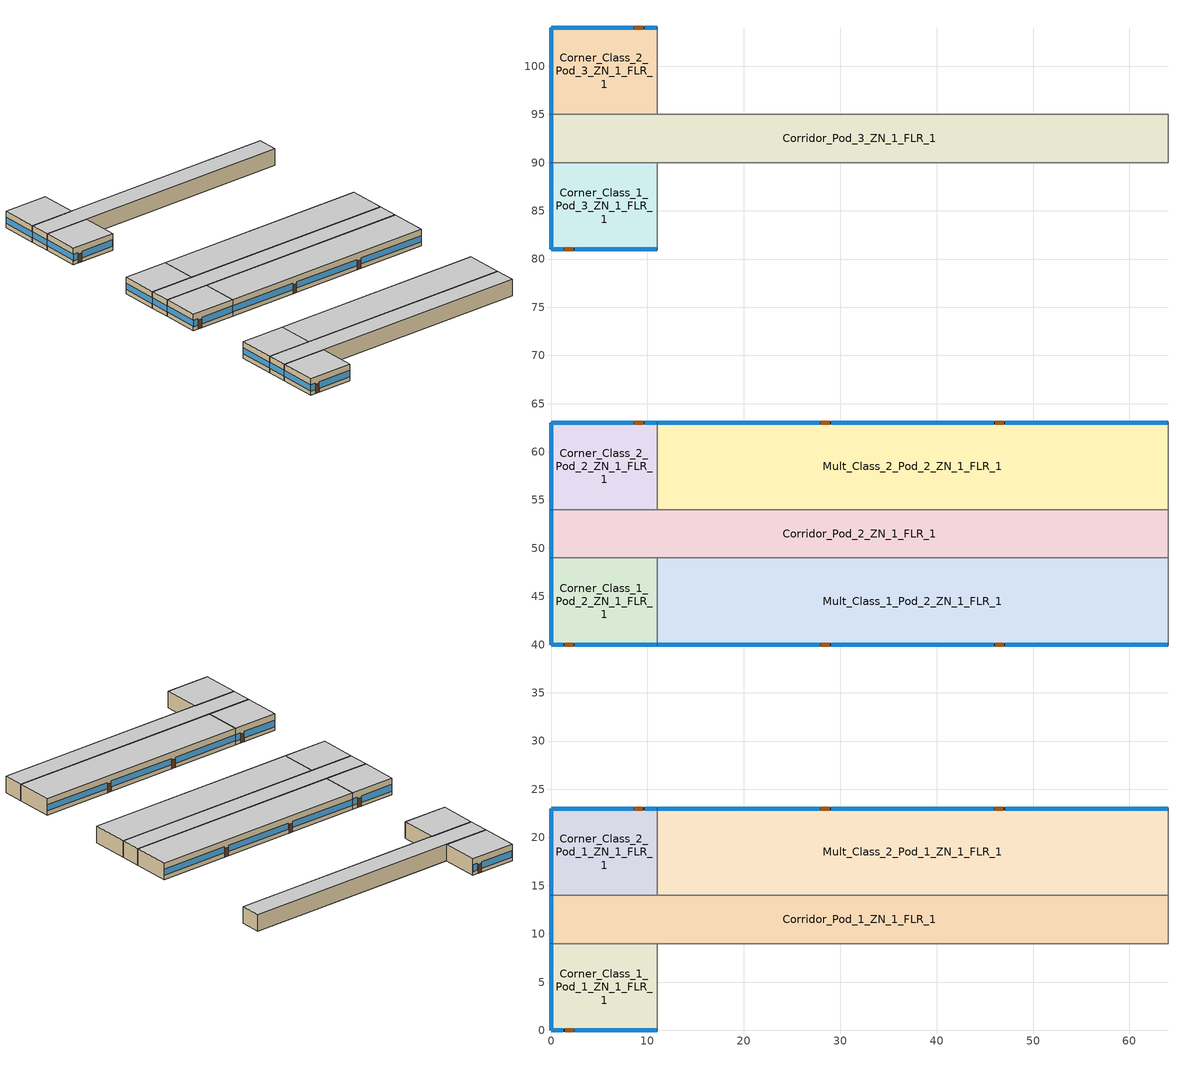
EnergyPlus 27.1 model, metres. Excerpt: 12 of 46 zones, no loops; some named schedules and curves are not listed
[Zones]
Corner_Class_1_Pod_1_ZN_1_FLR_1
 floor ground (ext_slab_6in_with_carpet): 0,9 11,9 11,0 0,0 z0
 wall outside (nonres_ext_wall): 0,9 0,0 11,0 z0:4
 wall to Mult_Class_1_Pod_1_ZN_1_FLR_1 (int_wall): 11,0 11,9 z0:4
 wall to Corridor_Pod_1_ZN_1_FLR_1 (int_wall): 11,9 0,9 z0:4
 window (Window_U_0.40_SHGC_0.38): 0.05,0 1.27,0 / 2.49,0 10.95,0 z0.92:2.51; 0,8.95 0,0.05 z1.1:2.52
 door (Swinging Door_con): 1.46,0 2.37,0 z0:2.13
 ceiling to Corner_Class_1_Pod_1_ZN_1_FLR_2 (int_slab_ceiling): 0,0 11,0 11,9 0,9 z4
Corridor_Pod_1_ZN_1_FLR_1
 floor ground (ext_slab_6in_with_carpet): 0,14 64,14 64,9 0,9 z0
 wall outside (nonres_ext_wall): 0,14 0,9 z0:4
 wall to Mult_Class_1_Pod_1_ZN_1_FLR_1 (int_wall): 11,9 64,9 z0:4
 wall to Lobby_ZN_1_FLR_1 (int_wall): 64,9 64,14 z0:4
 wall to Mult_Class_2_Pod_1_ZN_1_FLR_1 (int_wall): 64,14 11,14 z0:4
 wall to Corner_Class_2_Pod_1_ZN_1_FLR_1 (int_wall): 11,14 0,14 z0:4
 window (Window_U_0.40_SHGC_0.38): 0,13.95 0,9.05 z1.1:2.53
 ceiling to Corridor_Pod_1_ZN_1_FLR_2 (int_slab_ceiling): 0,9 64,9 64,14 0,14 z4
Corner_Class_2_Pod_1_ZN_1_FLR_1
 floor ground (ext_slab_6in_with_carpet): 0,23 11,23 11,14 0,14 z0
 wall outside (nonres_ext_wall): 11,23 0,23 0,14 z0:4
 wall to Mult_Class_2_Pod_1_ZN_1_FLR_1 (int_wall): 11,14 11,23 z0:4
 window (Window_U_0.40_SHGC_0.38): 0,22.95 0,14.05 z1.1:2.52; 10.95,23 9.73,23 / 8.51,23 0.05,23 z0.92:2.51
 door (Swinging Door_con): 9.53,23 8.62,23 z0:2.13
 ceiling to Corner_Class_2_Pod_1_ZN_1_FLR_2 (int_slab_ceiling): 0,14 11,14 11,23 0,23 z4
Mult_Class_2_Pod_1_ZN_1_FLR_1
 floor ground (ext_slab_6in_with_carpet): 11,23 64,23 64,14 11,14 z0
 wall outside (nonres_ext_wall): 64,23 11,23 z0:4
 wall to Main_Corridor_ZN_1_FLR_1 (int_wall): 64,14 64,23 z0:4
 window (Window_U_0.40_SHGC_0.38): 63.95,23 47.13,23 / 45.91,23 29.09,23 / 27.87,23 11.05,23 z1.03:2.5
 door (Swinging Door_con): 46.93,23 46.01,23 / 28.91,23 28,23 z0:2.13
 ceiling to Mult_Class_2_Pod_1_ZN_1_FLR_2 (int_slab_ceiling): 11,14 64,14 64,23 11,23 z4
Corner_Class_1_Pod_2_ZN_1_FLR_1
 floor ground (ext_slab_6in_with_carpet): 0,49 11,49 11,40 0,40 z0
 wall outside (nonres_ext_wall): 0,49 0,40 11,40 z0:4
 wall to Mult_Class_1_Pod_2_ZN_1_FLR_1 (int_wall): 11,40 11,49 z0:4
 wall to Corridor_Pod_2_ZN_1_FLR_1 (int_wall): 11,49 0,49 z0:4
 window (Window_U_0.40_SHGC_0.38): 0,48.95 0,40.05 z1.1:2.52; 0.05,40 1.27,40 / 2.49,40 10.95,40 z0.92:2.51
 door (Swinging Door_con): 1.41,40 2.32,40 z0:2.13
 ceiling to Corner_Class_1_Pod_2_ZN_1_FLR_2 (int_slab_ceiling): 0,40 11,40 11,49 0,49 z4
Mult_Class_1_Pod_2_ZN_1_FLR_1
 floor ground (ext_slab_6in_with_carpet): 11,49 64,49 64,40 11,40 z0
 wall outside (nonres_ext_wall): 11,40 64,40 z0:4
 wall to Main_Corridor_ZN_1_FLR_1 (int_wall): 64,40 64,49 z0:4
 wall to Corridor_Pod_2_ZN_1_FLR_1 (int_wall): 64,49 11,49 z0:4
 window (Window_U_0.40_SHGC_0.38): 11.05,40 27.87,40 / 29.09,40 45.91,40 / 47.13,40 63.95,40 z1.03:2.5
 door (Swinging Door_con): 28,40 28.92,40 / 46.06,40 46.97,40 z0:2.13
 ceiling to Mult_Class_1_Pod_2_ZN_1_FLR_2 (int_slab_ceiling): 11,40 64,40 64,49 11,49 z4
Corridor_Pod_2_ZN_1_FLR_1
 floor ground (ext_slab_6in_with_carpet): 0,54 64,54 64,49 0,49 z0
 wall outside (nonres_ext_wall): 0,54 0,49 z0:4
 wall to Main_Corridor_ZN_1_FLR_1 (int_wall): 64,49 64,54 z0:4
 wall to Mult_Class_2_Pod_2_ZN_1_FLR_1 (int_wall): 64,54 11,54 z0:4
 wall to Corner_Class_2_Pod_2_ZN_1_FLR_1 (int_wall): 11,54 0,54 z0:4
 window (Window_U_0.40_SHGC_0.38): 0,53.95 0,49.05 z1.1:2.53
 ceiling to Corridor_Pod_2_ZN_1_FLR_2 (int_slab_ceiling): 0,49 64,49 64,54 0,54 z4
Corner_Class_2_Pod_2_ZN_1_FLR_1
 floor ground (ext_slab_6in_with_carpet): 0,63 11,63 11,54 0,54 z0
 wall outside (nonres_ext_wall): 11,63 0,63 0,54 z0:4
 wall to Mult_Class_2_Pod_2_ZN_1_FLR_1 (int_wall): 11,54 11,63 z0:4
 window (Window_U_0.40_SHGC_0.38): 0,62.95 0,54.05 z1.1:2.52; 10.95,63 9.73,63 / 8.51,63 0.05,63 z0.92:2.51
 door (Swinging Door_con): 9.57,63 8.65,63 z0:2.13
 ceiling to Corner_Class_2_Pod_2_ZN_1_FLR_2 (int_slab_ceiling): 0,54 11,54 11,63 0,63 z4
Mult_Class_2_Pod_2_ZN_1_FLR_1
 floor ground (ext_slab_6in_with_carpet): 11,63 64,63 64,54 11,54 z0
 wall outside (nonres_ext_wall): 64,63 11,63 z0:4
 wall to Main_Corridor_ZN_1_FLR_1 (int_wall): 64,54 64,63 z0:4
 window (Window_U_0.40_SHGC_0.38): 63.95,63 47.13,63 / 27.87,63 11.05,63 / 45.91,63 29.09,63 z1.03:2.5
 door (Swinging Door_con): 46.97,63 46.06,63 / 28.89,63 27.98,63 z0:2.13
 ceiling to Mult_Class_2_Pod_2_ZN_1_FLR_2 (int_slab_ceiling): 11,54 64,54 64,63 11,63 z4
Corner_Class_1_Pod_3_ZN_1_FLR_1
 floor ground (ext_slab_6in_with_carpet): 0,90 11,90 11,81 0,81 z0
 wall outside (nonres_ext_wall): 0,90 0,81 11,81 z0:4
 wall to Mult_Class_1_Pod_3_ZN_1_FLR_1 (int_wall): 11,81 11,90 z0:4
 wall to Corridor_Pod_3_ZN_1_FLR_1 (int_wall): 11,90 0,90 z0:4
 window (Window_U_0.40_SHGC_0.38): 0,89.95 0,81.05 z1.1:2.52; 0.05,81 1.27,81 / 2.49,81 10.95,81 z0.92:2.51
 door (Swinging Door_con): 1.4,81 2.31,81 z0:2.13
 ceiling to Corner_Class_1_Pod_3_ZN_1_FLR_2 (int_slab_ceiling): 0,81 11,81 11,90 0,90 z4
Corridor_Pod_3_ZN_1_FLR_1
 floor ground (ext_slab_6in_with_carpet): 0,95 64,95 64,90 0,90 z0
 wall outside (nonres_ext_wall): 0,95 0,90 z0:4
 wall to Mult_Class_1_Pod_3_ZN_1_FLR_1 (int_wall): 11,90 64,90 z0:4
 wall to Bathrooms_ZN_1_FLR_1 (int_wall): 64,90 64,95 z0:4
 wall to Mult_Class_2_Pod_3_ZN_1_FLR_1 (int_wall): 64,95 11,95 z0:4
 wall to Corner_Class_2_Pod_3_ZN_1_FLR_1 (int_wall): 11,95 0,95 z0:4
 window (Window_U_0.40_SHGC_0.38): 0,94.95 0,90.05 z1.1:2.53
 ceiling to Corridor_Pod_3_ZN_1_FLR_2 (int_slab_ceiling): 0,90 64,90 64,95 0,95 z4
Corner_Class_2_Pod_3_ZN_1_FLR_1
 floor ground (ext_slab_6in_with_carpet): 0,104 11,104 11,95 0,95 z0
 wall outside (nonres_ext_wall): 11,104 0,104 0,95 z0:4
 wall to Mult_Class_2_Pod_3_ZN_1_FLR_1 (int_wall): 11,95 11,104 z0:4
 window (Window_U_0.40_SHGC_0.38): 0,103.95 0,95.05 z1.1:2.52; 10.95,104 9.73,104 / 8.51,104 0.05,104 z0.92:2.51
 door (Swinging Door_con): 9.55,104 8.64,104 z0:2.13
 ceiling to Corner_Class_2_Pod_3_ZN_1_FLR_2 (int_slab_ceiling): 0,95 11,95 11,104 0,104 z4
[Building]
Secondary School: North Axis {deg}=0; Terrain=City; Loads Convergence Tolerance Value {W}=0.04; Temperature Convergence Tolerance Value {deltaC}=0.2; Solar Distribution=FullInteriorAndExterior; Maximum Number of Warmup Days=25; Minimum Number of Warmup Days=6
[Site:Location]
Denver-Aurora-Buckley.AFB_CO_USA WMO=724695: Latitude {deg}=39.72; Longitude {deg}=-104.75; Time Zone {hr}=-7; Elevation {m}=1726
[SizingPeriod:DesignDay] Day of Month=21; Dry-Bulb Temperature Range Modifier Type=DefaultMultipliers; Humidity Condition Type=WetBulb; Barometric Pressure {Pa}=82237; Rain Indicator=No; Snow Indicator=No; Daylight Saving Time Indicator=No
Name | Month | Day Type | Maximum Dry-Bulb Temperature {C} | Daily Dry-Bulb Temperature Range {deltaC} | Wetbulb or DewPoint at Maximum Dry-Bulb {C} | Wind Speed {m/s} | Wind Direction {deg} | Solar Model Indicator | Sky Clearness | ASHRAE Clear Sky Optical Depth for Beam Irradiance (taub) | ASHRAE Clear Sky Optical Depth for Diffuse Irradiance (taud)
Denver-Aurora-Buckley.AFB_CO_USA Ann Htg 99.6% Condns DB | 12 | WinterDesignDay | -17.9 | 0 | -17.9 | 2.5 | 180 | ASHRAEClearSky | 0
Denver-Aurora-Buckley.AFB_CO_USA Ann Clg .4% Condns DB=>MWB | 7 | SummerDesignDay | 33.9 | 14.8 | 15 | 3.6 | 30 | ASHRAETau |  | 0.423 | 2.02
[Site:GroundTemperature:BuildingSurface]
20.76, 20.73, 20.73, 20.73, 20.77, 23.02, 23.36, 23.44, 23.48, 21.21, 20.91, 20.82
[Site:WaterMainsTemperature]
Calculation Method=Correlation; Annual Average Outdoor Air Temperature {C}=9.95; Maximum Difference In Monthly Average Outdoor Air Temperatures {deltaC}=23.7
[Material:NoMass] Thermal Absorptance=0.9; Solar Absorptance=0.7
Name | Roughness | Thermal Resistance {m2-K/W} | Visible Absorptance
Opaque Door panel_con | MediumRough | 0.475964 | 0.7
CP02 CARPET PAD | VeryRough | 0.21648 | 0.8
Nonres_Exterior_Wall_Insulation | MediumSmooth | 2.81828 | 0.7
[Construction]
Swinging Door_con: Opaque Door panel_con
InteriorFurnishings: Std Wood 6inch
int_wall: G01 13mm gypsum board, G01 13mm gypsum board
ext_slab_6in_with_carpet: 150mm Normalweight concrete floor, CP02 CARPET PAD
int_slab_ceiling: CP02 CARPET PAD, 100mm Normalweight concrete floor
nonres_ext_wall: F07 25mm stucco, G01 16mm gypsum board, Nonres_Exterior_Wall_Insulation, G01 16mm gypsum board
Window_U_0.40_SHGC_0.38: Glass_8652_LayerAvg, Gap_1_W_0_0127, Glass_102_LayerAvg
[Material]
Name | Roughness | Thickness {m} | Conductivity {W/m-K} | Density {kg/m3} | Specific Heat {J/kg-K} | Thermal Absorptance | Solar Absorptance | Visible Absorptance
Std Wood 6inch | MediumSmooth | 0.15 | 0.12 | 540 | 1210 | 0.9 | 0.7 | 0.7
F07 25mm stucco | Smooth | 0.0254 | 0.72 | 1856 | 840 | 0.9 | 0.7 | 0.7
G01 13mm gypsum board | Smooth | 0.0127 | 0.16 | 800 | 1090 | 0.9 | 0.7 | 0.5
G01 16mm gypsum board | MediumSmooth | 0.0159 | 0.16 | 800 | 1090
100mm Normalweight concrete floor | MediumRough | 0.1016 | 2.31 | 2322 | 832
150mm Normalweight concrete floor | MediumRough | 0.1524 | 2.31 | 2322 | 832
[WindowMaterial:Glazing] Optical Data Type=SpectralAverage; Infrared Transmittance at Normal Incidence=0; Front Side Infrared Hemispherical Emissivity=0.84
Name | Thickness {m} | Solar Transmittance at Normal Incidence | Front Side Solar Reflectance at Normal Incidence | Back Side Solar Reflectance at Normal Incidence | Visible Transmittance at Normal Incidence | Front Side Visible Reflectance at Normal Incidence | Back Side Visible Reflectance at Normal Incidence | Back Side Infrared Hemispherical Emissivity | Conductivity {W/m-K}
Glass_102_LayerAvg | 0.003048 | 0.833848 | 0.0747638 | 0.0748545 | 0.89926 | 0.082563 | 0.082564 | 0.84 | 1
Glass_8652_LayerAvg | 0.003059 | 0.343691 | 0.298987 | 0.462105 | 0.487937 | 0.209449 | 0.306829 | 0.39 | 0.962
[WindowMaterial:Gas]
Gap_1_W_0_0127: Gas Type=Air; Thickness {m}=0.0127
[Zone] Type=1; Multiplier=1; Ceiling Height {m}=4; Floor Area {m2}=Autocalculate; Part of Total Floor Area=Yes
Name | Volume {m3}
Corner_Class_1_Pod_1_ZN_1_FLR_1; Corner_Class_2_Pod_1_ZN_1_FLR_1; Corner_Class_1_Pod_2_ZN_1_FLR_1; Corner_Class_2_Pod_2_ZN_1_FLR_1; Corner_Class_1_Pod_3_ZN_1_FLR_1; Corner_Class_2_Pod_3_ZN_1_FLR_1 | 396
Corridor_Pod_1_ZN_1_FLR_1; Corridor_Pod_2_ZN_1_FLR_1; Corridor_Pod_3_ZN_1_FLR_1 | 1280
Mult_Class_2_Pod_1_ZN_1_FLR_1; Mult_Class_1_Pod_2_ZN_1_FLR_1; Mult_Class_2_Pod_2_ZN_1_FLR_1 | 1908
[InternalMass] Construction=InteriorFurnishings
Name | Zone or ZoneList | Surface Area {m2}
Corner_Class_1_Pod_1_ZN_1_FLR_1_InternalMass_1 | Corner_Class_1_Pod_1_ZN_1_FLR_1 | 198
Corridor_Pod_1_ZN_1_FLR_1_InternalMass_1 | Corridor_Pod_1_ZN_1_FLR_1 | 640
Corner_Class_2_Pod_1_ZN_1_FLR_1_InternalMass_1 | Corner_Class_2_Pod_1_ZN_1_FLR_1 | 198
Mult_Class_2_Pod_1_ZN_1_FLR_1_InternalMass_1 | Mult_Class_2_Pod_1_ZN_1_FLR_1 | 954
Corner_Class_1_Pod_2_ZN_1_FLR_1_InternalMass_1 | Corner_Class_1_Pod_2_ZN_1_FLR_1 | 198
Mult_Class_1_Pod_2_ZN_1_FLR_1_InternalMass_1 | Mult_Class_1_Pod_2_ZN_1_FLR_1 | 954
Corridor_Pod_2_ZN_1_FLR_1_InternalMass_1 | Corridor_Pod_2_ZN_1_FLR_1 | 640
Corner_Class_2_Pod_2_ZN_1_FLR_1_InternalMass_1 | Corner_Class_2_Pod_2_ZN_1_FLR_1 | 198
Mult_Class_2_Pod_2_ZN_1_FLR_1_InternalMass_1 | Mult_Class_2_Pod_2_ZN_1_FLR_1 | 954
Corner_Class_1_Pod_3_ZN_1_FLR_1_InternalMass_1 | Corner_Class_1_Pod_3_ZN_1_FLR_1 | 198
Corridor_Pod_3_ZN_1_FLR_1_InternalMass_1 | Corridor_Pod_3_ZN_1_FLR_1 | 640
Corner_Class_2_Pod_3_ZN_1_FLR_1_InternalMass_1 | Corner_Class_2_Pod_3_ZN_1_FLR_1 | 198
[People] Number of People Schedule=BLDG_OCC_SCH; Fraction Radiant=0.3; Sensible Heat Fraction=Autocalculate; Activity Level Schedule=ACTIVITY_SCH; Enable ASHRAE 55 Comfort Warnings=No; Mean Radiant Temperature Calculation Type=EnclosureAveraged; Work Efficiency Schedule=WORK_EFF_SCH; Clothing Insulation Calculation Method=ClothingInsulationSchedule; Clothing Insulation Schedule=CLOTHING_SCH; Air Velocity Schedule=AIR_VELO_SCH; Thermal Comfort Model 1 Type=Fanger
Name | Zone or ZoneList or Space or SpaceList | Number of People Calculation Method | Floor Area per Person {m2/person}
Corner_Class_1_Pod_1_ZN_1_FLR_1 | Corner_Class_1_Pod_1_ZN_1_FLR_1 | Area/Person | 2.654
Corridor_Pod_1_ZN_1_FLR_1 | Corridor_Pod_1_ZN_1_FLR_1 | People
Corner_Class_2_Pod_1_ZN_1_FLR_1 | Corner_Class_2_Pod_1_ZN_1_FLR_1 | Area/Person | 2.654
Mult_Class_2_Pod_1_ZN_1_FLR_1 | Mult_Class_2_Pod_1_ZN_1_FLR_1 | Area/Person | 2.654
Corner_Class_1_Pod_2_ZN_1_FLR_1 | Corner_Class_1_Pod_2_ZN_1_FLR_1 | Area/Person | 2.654
Mult_Class_1_Pod_2_ZN_1_FLR_1 | Mult_Class_1_Pod_2_ZN_1_FLR_1 | Area/Person | 2.654
Corridor_Pod_2_ZN_1_FLR_1 | Corridor_Pod_2_ZN_1_FLR_1 | People
Corner_Class_2_Pod_2_ZN_1_FLR_1 | Corner_Class_2_Pod_2_ZN_1_FLR_1 | Area/Person | 2.654
Mult_Class_2_Pod_2_ZN_1_FLR_1 | Mult_Class_2_Pod_2_ZN_1_FLR_1 | Area/Person | 2.654
Corner_Class_1_Pod_3_ZN_1_FLR_1 | Corner_Class_1_Pod_3_ZN_1_FLR_1 | Area/Person | 2.654
Corridor_Pod_3_ZN_1_FLR_1 | Corridor_Pod_3_ZN_1_FLR_1 | People
Corner_Class_2_Pod_3_ZN_1_FLR_1 | Corner_Class_2_Pod_3_ZN_1_FLR_1 | Area/Person | 2.654
[Lights] Design Level Calculation Method=Watts/Area; Return Air Fraction=0; Fraction Radiant=0.37; Fraction Visible=0.2; Fraction Replaceable=1; Return Air Fraction Calculated from Plenum Temperature=No
Name | Zone or ZoneList or Space or SpaceList | Schedule | Watts per Floor Area {W/m2}
Corner_Class_1_Pod_1_ZN_1_FLR_1_Lights | Corner_Class_1_Pod_1_ZN_1_FLR_1 | BLDG_LIGHT_CLASSROOM_SCH | 9.9028
Corridor_Pod_1_ZN_1_FLR_1_Lights | Corridor_Pod_1_ZN_1_FLR_1 | BLDG_LIGHT_CORRIDOR_SCH | 7.10418
Corner_Class_2_Pod_1_ZN_1_FLR_1_Lights | Corner_Class_2_Pod_1_ZN_1_FLR_1 | BLDG_LIGHT_CLASSROOM_SCH | 9.9028
Mult_Class_2_Pod_1_ZN_1_FLR_1_Lights | Mult_Class_2_Pod_1_ZN_1_FLR_1 | BLDG_LIGHT_CLASSROOM_SCH | 9.9028
Corner_Class_1_Pod_2_ZN_1_FLR_1_Lights | Corner_Class_1_Pod_2_ZN_1_FLR_1 | BLDG_LIGHT_CLASSROOM_SCH | 9.9028
Mult_Class_1_Pod_2_ZN_1_FLR_1_Lights | Mult_Class_1_Pod_2_ZN_1_FLR_1 | BLDG_LIGHT_CLASSROOM_SCH | 9.9028
Corridor_Pod_2_ZN_1_FLR_1_Lights | Corridor_Pod_2_ZN_1_FLR_1 | BLDG_LIGHT_CORRIDOR_SCH | 7.10418
Corner_Class_2_Pod_2_ZN_1_FLR_1_Lights | Corner_Class_2_Pod_2_ZN_1_FLR_1 | BLDG_LIGHT_CLASSROOM_SCH | 9.9028
Mult_Class_2_Pod_2_ZN_1_FLR_1_Lights | Mult_Class_2_Pod_2_ZN_1_FLR_1 | BLDG_LIGHT_CLASSROOM_SCH | 9.9028
Corner_Class_1_Pod_3_ZN_1_FLR_1_Lights | Corner_Class_1_Pod_3_ZN_1_FLR_1 | BLDG_LIGHT_CLASSROOM_SCH | 9.9028
Corridor_Pod_3_ZN_1_FLR_1_Lights | Corridor_Pod_3_ZN_1_FLR_1 | BLDG_LIGHT_CORRIDOR_SCH | 7.10418
Corner_Class_2_Pod_3_ZN_1_FLR_1_Lights | Corner_Class_2_Pod_3_ZN_1_FLR_1 | BLDG_LIGHT_CLASSROOM_SCH | 9.9028
[ElectricEquipment] Schedule=BLDG_EQUIP_SCH; Design Level Calculation Method=EquipmentLevel; Fraction Latent=0; Fraction Radiant=0.5; Fraction Lost=0
Name | Zone or ZoneList or Space or SpaceList | Design Level {W}
Corner_Class_1_Pod_1_ZN_1_FLR_1_PlugMisc_Equip | Corner_Class_1_Pod_1_ZN_1_FLR_1 | 990
Corridor_Pod_1_ZN_1_FLR_1_PlugMisc_Equip | Corridor_Pod_1_ZN_1_FLR_1 | 1280
Corner_Class_2_Pod_1_ZN_1_FLR_1_PlugMisc_Equip | Corner_Class_2_Pod_1_ZN_1_FLR_1 | 990
Mult_Class_2_Pod_1_ZN_1_FLR_1_PlugMisc_Equip | Mult_Class_2_Pod_1_ZN_1_FLR_1 | 4770
Corner_Class_1_Pod_2_ZN_1_FLR_1_PlugMisc_Equip | Corner_Class_1_Pod_2_ZN_1_FLR_1 | 990
Mult_Class_1_Pod_2_ZN_1_FLR_1_PlugMisc_Equip | Mult_Class_1_Pod_2_ZN_1_FLR_1 | 4770
Corridor_Pod_2_ZN_1_FLR_1_PlugMisc_Equip | Corridor_Pod_2_ZN_1_FLR_1 | 1280
Corner_Class_2_Pod_2_ZN_1_FLR_1_PlugMisc_Equip | Corner_Class_2_Pod_2_ZN_1_FLR_1 | 990
Mult_Class_2_Pod_2_ZN_1_FLR_1_PlugMisc_Equip | Mult_Class_2_Pod_2_ZN_1_FLR_1 | 4770
Corner_Class_1_Pod_3_ZN_1_FLR_1_PlugMisc_Equip | Corner_Class_1_Pod_3_ZN_1_FLR_1 | 990
Corridor_Pod_3_ZN_1_FLR_1_PlugMisc_Equip | Corridor_Pod_3_ZN_1_FLR_1 | 1280
Corner_Class_2_Pod_3_ZN_1_FLR_1_PlugMisc_Equip | Corner_Class_2_Pod_3_ZN_1_FLR_1 | 990
[Daylighting:Controls] Daylighting Method=SplitFlux; Lighting Control Type=Stepped; Minimum Input Power Fraction for Continuous or ContinuousOff Dimming Control=0.3; Minimum Light Output Fraction for Continuous or ContinuousOff Dimming Control=0.2; Number of Stepped Control Steps=3; Probability Lighting will be Reset When Needed in Manual Stepped Control=1; Maximum Allowable Discomfort Glare Index=22; Illuminance Setpoint at Reference Point 1 {lux}=500; Illuminance Setpoint at Reference Point 2 {lux}=500
Name | Zone or Space | Glare Calculation Daylighting Reference Point | Glare Calculation Azimuth Angle of View Direction Clockwise from Zone y-Axis {deg} | Daylighting Reference Point 1 | Fraction of Lights Controlled by Reference Point 1 | Daylighting Reference Point 2 | Fraction of Lights Controlled by Reference Point 2
Corner_Class_1_Pod_1_ZN_1_FLR_1_DaylCtrl | Corner_Class_1_Pod_1_ZN_1_FLR_1 | Corner_Class_1_Pod_1_ZN_1_FLR_1_DaylRefPt1 | 180 | Corner_Class_1_Pod_1_ZN_1_FLR_1_DaylRefPt1 | 0.56 | Corner_Class_1_Pod_1_ZN_1_FLR_1_DaylRefPt2 | 0.2
Corner_Class_2_Pod_1_ZN_1_FLR_1_DaylCtrl | Corner_Class_2_Pod_1_ZN_1_FLR_1 | Corner_Class_2_Pod_1_ZN_1_FLR_1_DaylRefPt1 | 270 | Corner_Class_2_Pod_1_ZN_1_FLR_1_DaylRefPt1 | 0.56 | Corner_Class_2_Pod_1_ZN_1_FLR_1_DaylRefPt2 | 0.2
Mult_Class_2_Pod_1_ZN_1_FLR_1_DaylCtrl | Mult_Class_2_Pod_1_ZN_1_FLR_1 | Mult_Class_2_Pod_1_ZN_1_FLR_1_DaylRefPt1 | 0 | Mult_Class_2_Pod_1_ZN_1_FLR_1_DaylRefPt1 | 0.28 | Mult_Class_2_Pod_1_ZN_1_FLR_1_DaylRefPt2 | 0.28
Corner_Class_1_Pod_2_ZN_1_FLR_1_DaylCtrl | Corner_Class_1_Pod_2_ZN_1_FLR_1 | Corner_Class_1_Pod_2_ZN_1_FLR_1_DaylRefPt1 | 180 | Corner_Class_1_Pod_2_ZN_1_FLR_1_DaylRefPt1 | 0.56 | Corner_Class_1_Pod_2_ZN_1_FLR_1_DaylRefPt2 | 0.2
Mult_Class_1_Pod_2_ZN_1_FLR_1_DaylCtrl | Mult_Class_1_Pod_2_ZN_1_FLR_1 | Mult_Class_1_Pod_2_ZN_1_FLR_1_DaylRefPt1 | 180 | Mult_Class_1_Pod_2_ZN_1_FLR_1_DaylRefPt1 | 0.28 | Mult_Class_1_Pod_2_ZN_1_FLR_1_DaylRefPt2 | 0.28
Corner_Class_2_Pod_2_ZN_1_FLR_1_DaylCtrl | Corner_Class_2_Pod_2_ZN_1_FLR_1 | Corner_Class_2_Pod_2_ZN_1_FLR_1_DaylRefPt1 | 270 | Corner_Class_2_Pod_2_ZN_1_FLR_1_DaylRefPt1 | 0.56 | Corner_Class_2_Pod_2_ZN_1_FLR_1_DaylRefPt2 | 0.2
Mult_Class_2_Pod_2_ZN_1_FLR_1_DaylCtrl | Mult_Class_2_Pod_2_ZN_1_FLR_1 | Mult_Class_2_Pod_2_ZN_1_FLR_1_DaylRefPt1 | 0 | Mult_Class_2_Pod_2_ZN_1_FLR_1_DaylRefPt1 | 0.28 | Mult_Class_2_Pod_2_ZN_1_FLR_1_DaylRefPt2 | 0.28
Corner_Class_1_Pod_3_ZN_1_FLR_1_DaylCtrl | Corner_Class_1_Pod_3_ZN_1_FLR_1 | Corner_Class_1_Pod_3_ZN_1_FLR_1_DaylRefPt1 | 180 | Corner_Class_1_Pod_3_ZN_1_FLR_1_DaylRefPt1 | 0.56 | Corner_Class_1_Pod_3_ZN_1_FLR_1_DaylRefPt2 | 0.2
Corner_Class_2_Pod_3_ZN_1_FLR_1_DaylCtrl | Corner_Class_2_Pod_3_ZN_1_FLR_1 | Corner_Class_2_Pod_3_ZN_1_FLR_1_DaylRefPt1 | 270 | Corner_Class_2_Pod_3_ZN_1_FLR_1_DaylRefPt1 | 0.56 | Corner_Class_2_Pod_3_ZN_1_FLR_1_DaylRefPt2 | 0.2
[ZoneInfiltration:DesignFlowRate] Schedule=INFIL_SCH_PNNL; Design Flow Rate Calculation Method=Flow/ExteriorArea; Flow Rate per Exterior Surface Area {m3/s-m2}=0.00056896; Constant Term Coefficient=0; Temperature Term Coefficient=0; Velocity Term Coefficient=0.224; Velocity Squared Term Coefficient=0
Name | Zone or ZoneList or Space or SpaceList
Corner_Class_1_Pod_1_ZN_1_FLR_1_Infiltration | Corner_Class_1_Pod_1_ZN_1_FLR_1
Corridor_Pod_1_ZN_1_FLR_1_Infiltration | Corridor_Pod_1_ZN_1_FLR_1
Corner_Class_2_Pod_1_ZN_1_FLR_1_Infiltration | Corner_Class_2_Pod_1_ZN_1_FLR_1
Mult_Class_2_Pod_1_ZN_1_FLR_1_Infiltration | Mult_Class_2_Pod_1_ZN_1_FLR_1
Corner_Class_1_Pod_2_ZN_1_FLR_1_Infiltration | Corner_Class_1_Pod_2_ZN_1_FLR_1
Mult_Class_1_Pod_2_ZN_1_FLR_1_Infiltration | Mult_Class_1_Pod_2_ZN_1_FLR_1
Corridor_Pod_2_ZN_1_FLR_1_Infiltration | Corridor_Pod_2_ZN_1_FLR_1
Corner_Class_2_Pod_2_ZN_1_FLR_1_Infiltration | Corner_Class_2_Pod_2_ZN_1_FLR_1
Mult_Class_2_Pod_2_ZN_1_FLR_1_Infiltration | Mult_Class_2_Pod_2_ZN_1_FLR_1
Corner_Class_1_Pod_3_ZN_1_FLR_1_Infiltration | Corner_Class_1_Pod_3_ZN_1_FLR_1
Corridor_Pod_3_ZN_1_FLR_1_Infiltration | Corridor_Pod_3_ZN_1_FLR_1
Corner_Class_2_Pod_3_ZN_1_FLR_1_Infiltration | Corner_Class_2_Pod_3_ZN_1_FLR_1
[Exterior:Lights] Control Option=AstronomicalClock
Name | Schedule | Design Level {W}
Exterior_Lights_a | Exterior_lighting_schedule_a | 441.8
Exterior_Lights_b | Exterior_lighting_schedule_b_2016 | 2994.5
Exterior_Lights_c | Exterior_lighting_schedule_c_2016 | 2973.7
[AvailabilityManager:NightCycle] Applicability Schedule=Always_On; Fan Schedule=HVACOperationSchd; Control Type=CycleOnAny; Thermostat Tolerance {deltaC}=1; Cycling Run Time Control Type=FixedRunTime; Cycling Run Time {s}=1800
VAV_POD_1 Availability Manager; VAV_POD_2 Availability Manager; VAV_POD_3 Availability Manager; VAV_OTHER Availability Manager; PSZ-AC_1:5 Availability Manager; PSZ-AC_2:6 Availability Manager; PSZ-AC_3:7 Availability Manager; PSZ-AC_4:8 Availability Manager; PSZ-AC_5:9 Availability Manager
[Refrigeration:CompressorRack] Heat Rejection Location=Zone; Design Condenser Fan Power {W}=750; Condenser Type=AirCooled
Name | Design Compressor Rack COP {W/W} | Compressor Rack COP Function of Temperature Curve | Condenser Fan Power Function of Temperature Curve | Refrigeration Case Name or WalkIn Name or CaseAndWalkInList
RACK1 | 1.5 | RACK1_RackCOPfTCurve | RACK1_RackCondFanCurve2 | RACK1CaseList
RACK2 | 3 | RACK2_RackCOPfTCurve |  | RACK2CaseList
[EnergyManagementSystem:Sensor]
Name | Output:Variable or Output:Meter | Output:Variable or Output:Meter Index Key
Facility_Int_LTG | InteriorLights:Electricity
OAT_F | Site Outdoor Air Drybulb Temperature
OAwb_F | Site Outdoor Air Wetbulb Temperature | *
PSZ1_5_OASch; PSZ2_6_OASch; PSZ3_7_OASch; PSZ5_9_OASch | Schedule Value | MinOA_MotorizedDamper_Sched
PSZ1_5_DAT_Rqd | System Node Setpoint Temperature | PSZ-AC_1:5 Supply Equipment Outlet Node
PSZ2_6_DAT_Rqd | System Node Setpoint Temperature | PSZ-AC_2:6 Supply Equipment Outlet Node
PSZ3_7_DAT_Rqd | System Node Setpoint Temperature | PSZ-AC_3:7 Supply Equipment Outlet Node
PSZ4_8_OASch | Schedule Value | Kitchen_Exhaust_SCH
PSZ4_8_DAT_Rqd | System Node Setpoint Temperature | PSZ-AC_4:8 Supply Equipment Outlet Node
PSZ5_9_DAT_Rqd | System Node Setpoint Temperature | PSZ-AC_5:9 Supply Equipment Outlet Node
OAT | Site Outdoor Air Drybulb Temperature | Environment
[EnergyManagementSystem:GlobalVariable]
Wired_LTG
PSZ1_5_FanPwrExponent; PSZ1_5_Stage1Speed; PSZ1_5_Stage2Speed; PSZ1_5_HeatSpeed; PSZ1_5_VenSpeed; PSZ1_5_Number_of_Stages
PSZ2_6_FanPwrExponent; PSZ2_6_Stage1Speed; PSZ2_6_Stage2Speed; PSZ2_6_HeatSpeed; PSZ2_6_VenSpeed; PSZ2_6_Number_of_Stages
PSZ3_7_FanPwrExponent; PSZ3_7_Stage1Speed; PSZ3_7_Stage2Speed; PSZ3_7_HeatSpeed; PSZ3_7_VenSpeed; PSZ3_7_Number_of_Stages
PSZ4_8_FanPwrExponent; PSZ4_8_Stage1Speed; PSZ4_8_Stage2Speed; PSZ4_8_HeatSpeed; PSZ4_8_VenSpeed; PSZ4_8_Number_of_Stages
PSZ5_9_FanPwrExponent; PSZ5_9_Stage1Speed; PSZ5_9_Stage2Speed; PSZ5_9_HeatSpeed; PSZ5_9_VenSpeed; PSZ5_9_Number_of_Stages
BoilerType; CapRated; EtRated; PLRx; Ecx; SkinLossRate
[EnergyManagementSystem:Program]
Transformer_Load_Prog: SET Wired_LTG = Facility_Int_LTG*0.0194
PSZ1_5_Economizer_CTRL_Prog: SET PSZ1_5_Timestep_Econ_Eff = 0.7; SET PSZ1_5_MaxE = 0.7; SET PSZ1_5_DAT_Rqd = (PSZ1_5_DAT_Rqd*1.8) +32; SET OAT_F = (OAT_F*1.8) +32; SET OAwb_F = (OAwb_F*1.8) +32; IF PSZ1_5_OAFlowMass > (PSZ1_5_OADesignMass * PSZ1_5_OASch); SET PSZ1_5_Econo_Active = 1; ELSE; SET PSZ1_5_Econo_Active = 0; ENDIF; SET PSZ1_5_dT_Needed = 75 - PSZ1_5_DAT_Rqd; SET PSZ1_5_Cool_Des_dT = ((98*0.15) + (75*(1-0.15))) - 55; SET PSZ1_5_Cool_Load = PSZ1_5_dT_Needed/ PSZ1_5_Cool_Des_dT; IF PSZ1_5_Cool_Load > 1; SET PSZ1_5_Cool_Load = 1; ELSEIF PSZ1_5_Cool_Load < 0; SET PSZ1_5_Cool_Load = 0; ENDIF; IF PSZ1_5_Econo_Active == 1; SET PSZ1_5_Stage = PSZ1_5_Number_of_Stages; IF PSZ1_5_Stage == 2; IF PSZ1_5_Cool_Load < 0.6; SET PSZ1_5_Timestep_Econ_Eff = PSZ1_5_MaxE; ELSE; SET PSZ1_5_ECO_Eff = 0-2.18919863612305; SET PSZ1_5_ECO_Eff = PSZ1_5_ECO_Eff + (0-0.674461284910428 * PSZ1_5_Cool_Load); SET PSZ1_5_ECO_Eff = PSZ1_5_ECO_Eff + (0.000459106275872404 * (OAT_F^2)); SET PSZ1_5_ECO_Eff = PSZ1_5_ECO_Eff + (0-0.00000484778537945252 * (OAT_F^3)); SET PSZ1_5_ECO_Eff = PSZ1_5_ECO_Eff + (0.182915713033586 * OAwb_F); SET PSZ1_5_ECO_Eff = PSZ1_5_ECO_Eff + (0-0.00382838660261133 * (OAwb_F^2)); SET PSZ1_5_ECO_Eff = PSZ1_5_ECO_Eff + (0.0000255567460240583 * (OAwb_F^3)); SET PSZ1_5_Timestep_Econ_Eff = PSZ1_5_ECO_Eff; ENDIF; ELSE; SET PSZ1_5_ECO_Eff = 2.36337942464462; SET PSZ1_5_ECO_Eff = PSZ1_5_ECO_Eff + (0-0.409939515512619 * PSZ1_5_Cool_Load); SET PSZ1_5_ECO_Eff = PSZ1_5_ECO_Eff + (0-0.0565205596792225 * OAwb_F); SET PSZ1_5_ECO_Eff = PSZ1_5_ECO_Eff + (0-0.0000632612294169389 * (OAT_F^2)); SET PSZ1_5_Timestep_Econ_Eff = PSZ1_5_ECO_Eff + (0.000571724868775081 * (OAwb_F^2)); ENDIF; IF PSZ1_5_Timestep_Econ_Eff > PSZ1_5_MaxE; SET PSZ1_5_Timestep_Econ_Eff = PSZ1_5_MaxE; ELSEIF PSZ1_5_Timestep_Econ_Eff < (PSZ1_5_OADesignMass * PSZ1_5_OASch); SET PSZ1_5_Timestep_Econ_Eff = (PSZ1_5_OADesignMass * PSZ1_5_OASch); ENDIF; ENDIF
PSZ1_5_Set_Fan_Par: IF PSZ1_5_Number_of_Stages == 1; Return; ENDIF; SET PSZ1_5_FanPwrExponent = 2.2; SET PSZ1_5_OAFrac = PSZ1_5_OAFlowMass/PSZ1_5_DesignFlowMass; IF  PSZ1_5_OAFrac < 0.66; SET PSZ1_5_VenSpeed = 0.66; SET PSZ1_5_Stage1Speed = 0.66; ELSE; SET PSZ1_5_VenSpeed = PSZ1_5_OAFrac; SET PSZ1_5_Stage1Speed = PSZ1_5_OAFrac; ENDIF; SET PSZ1_5_Stage2Speed = 1.0; SET PSZ1_5_HeatSpeed = 1.0
PSZ1_5_Fan_Control: IF PSZ1_5_Number_of_Stages == 1; Return; ENDIF; IF PSZ1_5_HeatingRTF > 0; SET PSZ1_5_Heating = PSZ1_5_HeatingRTF; SET PSZ1_5_Ven = 1 - PSZ1_5_HeatingRTF; SET PSZ1_5_Eco = 0; SET PSZ1_5_Stage1 = 0; SET PSZ1_5_Stage2 = 0; ELSE; SET PSZ1_5_Heating = 0; SET PSZ1_5_EcoSpeed = PSZ1_5_VenSpeed; IF PSZ1_5_SpeedRatio == 0; IF PSZ1_5_RTF > 0; SET PSZ1_5_Stage1 = PSZ1_5_RTF; SET PSZ1_5_Stage2 = 0; SET PSZ1_5_Ven = 1-PSZ1_5_RTF; SET PSZ1_5_Eco = 0; IF PSZ1_5_OAFlowMass > (PSZ1_5_OADesignMass * PSZ1_5_OASch); SET PSZ1_5_Stage1Speed = 1.0; ENDIF; ELSE; SET PSZ1_5_Stage1 = 0; SET PSZ1_5_Stage2 = 0; IF PSZ1_5_OAFlowMass > (PSZ1_5_OADesignMass * PSZ1_5_OASch); SET PSZ1_5_Eco = 1.0; SET PSZ1_5_Ven = 0; SET PSZ1_5_Exp_DAT = PSZ1_5_DAT_Rqd - (1-PSZ1_5_VenSpeed) * GYM_ZN_1_FLR_1_Temp; SET PSZ1_5_Exp_DAT = PSZ1_5_Exp_DAT/PSZ1_5_VenSpeed; IF OAT_F > PSZ1_5_Exp_DAT; SET PSZ1_5_EcoSpeed = PSZ1_5_Stage2Speed; ENDIF; ELSE; SET PSZ1_5_Eco = 0; SET PSZ1_5_Ven = 1.0; ENDIF; ENDIF; ELSE; SET PSZ1_5_Stage1 = 1- PSZ1_5_SpeedRatio; SET PSZ1_5_Stage2 = PSZ1_5_SpeedRatio; SET PSZ1_5_Ven = 0; SET PSZ1_5_Eco = 0; IF PSZ1_5_OAFlowMass > (PSZ1_5_OADesignMass * PSZ1_5_OASch); SET PSZ1_5_Stage1Speed = 1.0; ENDIF; ENDIF; ENDIF; SET PSZ1_5_FPR = PSZ1_5_Ven * (PSZ1_5_VenSpeed ^ PSZ1_5_FanPwrExponent); SET PSZ1_5_FPR = PSZ1_5_FPR + PSZ1_5_Eco * (PSZ1_5_EcoSpeed ^ PSZ1_5_FanPwrExponent); SET PSZ1_5_FPR_1 = PSZ1_5_Stage1 * (PSZ1_5_Stage1Speed ^ PSZ1_5_FanPwrExponent); SET PSZ1_5_FPR = PSZ1_5_FPR + PSZ1_5_FPR_1; SET PSZ1_5_FPR_2 = PSZ1_5_Stage2 * (PSZ1_5_Stage2Speed ^ PSZ1_5_FanPwrExponent); SET PSZ1_5_FPR = PSZ1_5_FPR + PSZ1_5_FPR_2; SET PSZ1_5_FPR_3 = PSZ1_5_Heating * (PSZ1_5_HeatSpeed ^ PSZ1_5_FanPwrExponent); SET PSZ1_5_FanPwrRatio = PSZ1_5_FPR +  PSZ1_5_FPR_3; SET PSZ1_5_Fan_Pressure = PSZ1_5_Fan_DesignPressure * PSZ1_5_FanPwrRatio
PSZ1_5_Set_Number_of_Stages: SET PSZ1_5_Number_of_Stages =  2
PSZ2_6_Economizer_CTRL_Prog: SET PSZ2_6_Timestep_Econ_Eff = 0.7; SET PSZ2_6_MaxE = 0.7; SET PSZ2_6_DAT_Rqd = (PSZ2_6_DAT_Rqd*1.8) +32; SET OAT_F = (OAT_F*1.8) +32; SET OAwb_F = (OAwb_F*1.8) +32; IF PSZ2_6_OAFlowMass > (PSZ2_6_OADesignMass * PSZ2_6_OASch); SET PSZ2_6_Econo_Active = 1; ELSE; SET PSZ2_6_Econo_Active = 0; ENDIF; SET PSZ2_6_dT_Needed = 75 - PSZ2_6_DAT_Rqd; SET PSZ2_6_Cool_Des_dT = ((98*0.15) + (75*(1-0.15))) - 55; SET PSZ2_6_Cool_Load = PSZ2_6_dT_Needed/ PSZ2_6_Cool_Des_dT; IF PSZ2_6_Cool_Load > 1; SET PSZ2_6_Cool_Load = 1; ELSEIF PSZ2_6_Cool_Load < 0; SET PSZ2_6_Cool_Load = 0; ENDIF; IF PSZ2_6_Econo_Active == 1; SET PSZ2_6_Stage = PSZ2_6_Number_of_Stages; IF PSZ2_6_Stage == 2; IF PSZ2_6_Cool_Load < 0.6; SET PSZ2_6_Timestep_Econ_Eff = PSZ2_6_MaxE; ELSE; SET PSZ2_6_ECO_Eff = 0-2.18919863612305; SET PSZ2_6_ECO_Eff = PSZ2_6_ECO_Eff + (0-0.674461284910428 * PSZ2_6_Cool_Load); SET PSZ2_6_ECO_Eff = PSZ2_6_ECO_Eff + (0.000459106275872404 * (OAT_F^2)); SET PSZ2_6_ECO_Eff = PSZ2_6_ECO_Eff + (0-0.00000484778537945252 * (OAT_F^3)); SET PSZ2_6_ECO_Eff = PSZ2_6_ECO_Eff + (0.182915713033586 * OAwb_F); SET PSZ2_6_ECO_Eff = PSZ2_6_ECO_Eff + (0-0.00382838660261133 * (OAwb_F^2)); SET PSZ2_6_ECO_Eff = PSZ2_6_ECO_Eff + (0.0000255567460240583 * (OAwb_F^3)); SET PSZ2_6_Timestep_Econ_Eff = PSZ2_6_ECO_Eff; ENDIF; ELSE; SET PSZ2_6_ECO_Eff = 2.36337942464462; SET PSZ2_6_ECO_Eff = PSZ2_6_ECO_Eff + (0-0.409939515512619 * PSZ2_6_Cool_Load); SET PSZ2_6_ECO_Eff = PSZ2_6_ECO_Eff + (0-0.0565205596792225 * OAwb_F); SET PSZ2_6_ECO_Eff = PSZ2_6_ECO_Eff + (0-0.0000632612294169389 * (OAT_F^2)); SET PSZ2_6_Timestep_Econ_Eff = PSZ2_6_ECO_Eff + (0.000571724868775081 * (OAwb_F^2)); ENDIF; IF PSZ2_6_Timestep_Econ_Eff > PSZ2_6_MaxE; SET PSZ2_6_Timestep_Econ_Eff = PSZ2_6_MaxE; ELSEIF PSZ2_6_Timestep_Econ_Eff < (PSZ2_6_OADesignMass * PSZ2_6_OASch); SET PSZ2_6_Timestep_Econ_Eff = (PSZ2_6_OADesignMass * PSZ2_6_OASch); ENDIF; ENDIF
PSZ2_6_Set_Fan_Par: IF PSZ2_6_Number_of_Stages == 1; Return; ENDIF; SET PSZ2_6_FanPwrExponent = 2.2; SET PSZ2_6_OAFrac = PSZ2_6_OAFlowMass/PSZ2_6_DesignFlowMass; IF  PSZ2_6_OAFrac < 0.66; SET PSZ2_6_VenSpeed = 0.66; SET PSZ2_6_Stage1Speed = 0.66; ELSE; SET PSZ2_6_VenSpeed = PSZ2_6_OAFrac; SET PSZ2_6_Stage1Speed = PSZ2_6_OAFrac; ENDIF; SET PSZ2_6_Stage2Speed = 1.0; SET PSZ2_6_HeatSpeed = 1.0
PSZ2_6_Fan_Control: IF PSZ2_6_Number_of_Stages == 1; Return; ENDIF; IF PSZ2_6_HeatingRTF > 0; SET PSZ2_6_Heating = PSZ2_6_HeatingRTF; SET PSZ2_6_Ven = 1 - PSZ2_6_HeatingRTF; SET PSZ2_6_Eco = 0; SET PSZ2_6_Stage1 = 0; SET PSZ2_6_Stage2 = 0; ELSE; SET PSZ2_6_Heating = 0; SET PSZ2_6_EcoSpeed = PSZ2_6_VenSpeed; IF PSZ2_6_SpeedRatio == 0; IF PSZ2_6_RTF > 0; SET PSZ2_6_Stage1 = PSZ2_6_RTF; SET PSZ2_6_Stage2 = 0; SET PSZ2_6_Ven = 1-PSZ2_6_RTF; SET PSZ2_6_Eco = 0; IF PSZ2_6_OAFlowMass > (PSZ2_6_OADesignMass * PSZ2_6_OASch); SET PSZ2_6_Stage1Speed = 1.0; ENDIF; ELSE; SET PSZ2_6_Stage1 = 0; SET PSZ2_6_Stage2 = 0; IF PSZ2_6_OAFlowMass > (PSZ2_6_OADesignMass * PSZ2_6_OASch); SET PSZ2_6_Eco = 1.0; SET PSZ2_6_Ven = 0; SET PSZ2_6_Exp_DAT = PSZ2_6_DAT_Rqd - (1-PSZ2_6_VenSpeed) * AUX_GYM_ZN_1_FLR_1_Temp; SET PSZ2_6_Exp_DAT = PSZ2_6_Exp_DAT/PSZ2_6_VenSpeed; IF OAT_F > PSZ2_6_Exp_DAT; SET PSZ2_6_EcoSpeed = PSZ2_6_Stage2Speed; ENDIF; ELSE; SET PSZ2_6_Eco = 0; SET PSZ2_6_Ven = 1.0; ENDIF; ENDIF; ELSE; SET PSZ2_6_Stage1 = 1- PSZ2_6_SpeedRatio; SET PSZ2_6_Stage2 = PSZ2_6_SpeedRatio; SET PSZ2_6_Ven = 0; SET PSZ2_6_Eco = 0; IF PSZ2_6_OAFlowMass > (PSZ2_6_OADesignMass * PSZ2_6_OASch); SET PSZ2_6_Stage1Speed = 1.0; ENDIF; ENDIF; ENDIF; SET PSZ2_6_FPR = PSZ2_6_Ven * (PSZ2_6_VenSpeed ^ PSZ2_6_FanPwrExponent); SET PSZ2_6_FPR = PSZ2_6_FPR + PSZ2_6_Eco * (PSZ2_6_EcoSpeed ^ PSZ2_6_FanPwrExponent); SET PSZ2_6_FPR_1 = PSZ2_6_Stage1 * (PSZ2_6_Stage1Speed ^ PSZ2_6_FanPwrExponent); SET PSZ2_6_FPR = PSZ2_6_FPR + PSZ2_6_FPR_1; SET PSZ2_6_FPR_2 = PSZ2_6_Stage2 * (PSZ2_6_Stage2Speed ^ PSZ2_6_FanPwrExponent); SET PSZ2_6_FPR = PSZ2_6_FPR + PSZ2_6_FPR_2; SET PSZ2_6_FPR_3 = PSZ2_6_Heating * (PSZ2_6_HeatSpeed ^ PSZ2_6_FanPwrExponent); SET PSZ2_6_FanPwrRatio = PSZ2_6_FPR +  PSZ2_6_FPR_3; SET PSZ2_6_Fan_Pressure = PSZ2_6_Fan_DesignPressure * PSZ2_6_FanPwrRatio
PSZ2_6_Set_Number_of_Stages: SET PSZ2_6_Number_of_Stages =  2
PSZ3_7_Economizer_CTRL_Prog: SET PSZ3_7_Timestep_Econ_Eff = 0.7; SET PSZ3_7_MaxE = 0.7; SET PSZ3_7_DAT_Rqd = (PSZ3_7_DAT_Rqd*1.8) +32; SET OAT_F = (OAT_F*1.8) +32; SET OAwb_F = (OAwb_F*1.8) +32; IF PSZ3_7_OAFlowMass > (PSZ3_7_OADesignMass * PSZ3_7_OASch); SET PSZ3_7_Econo_Active = 1; ELSE; SET PSZ3_7_Econo_Active = 0; ENDIF; SET PSZ3_7_dT_Needed = 75 - PSZ3_7_DAT_Rqd; SET PSZ3_7_Cool_Des_dT = ((98*0.15) + (75*(1-0.15))) - 55; SET PSZ3_7_Cool_Load = PSZ3_7_dT_Needed/ PSZ3_7_Cool_Des_dT; IF PSZ3_7_Cool_Load > 1; SET PSZ3_7_Cool_Load = 1; ELSEIF PSZ3_7_Cool_Load < 0; SET PSZ3_7_Cool_Load = 0; ENDIF; IF PSZ3_7_Econo_Active == 1; SET PSZ3_7_Stage = PSZ3_7_Number_of_Stages; IF PSZ3_7_Stage == 2; IF PSZ3_7_Cool_Load < 0.6; SET PSZ3_7_Timestep_Econ_Eff = PSZ3_7_MaxE; ELSE; SET PSZ3_7_ECO_Eff = 0-2.18919863612305; SET PSZ3_7_ECO_Eff = PSZ3_7_ECO_Eff + (0-0.674461284910428 * PSZ3_7_Cool_Load); SET PSZ3_7_ECO_Eff = PSZ3_7_ECO_Eff + (0.000459106275872404 * (OAT_F^2)); SET PSZ3_7_ECO_Eff = PSZ3_7_ECO_Eff + (0-0.00000484778537945252 * (OAT_F^3)); SET PSZ3_7_ECO_Eff = PSZ3_7_ECO_Eff + (0.182915713033586 * OAwb_F); SET PSZ3_7_ECO_Eff = PSZ3_7_ECO_Eff + (0-0.00382838660261133 * (OAwb_F^2)); SET PSZ3_7_ECO_Eff = PSZ3_7_ECO_Eff + (0.0000255567460240583 * (OAwb_F^3)); SET PSZ3_7_Timestep_Econ_Eff = PSZ3_7_ECO_Eff; ENDIF; ELSE; SET PSZ3_7_ECO_Eff = 2.36337942464462; SET PSZ3_7_ECO_Eff = PSZ3_7_ECO_Eff + (0-0.409939515512619 * PSZ3_7_Cool_Load); SET PSZ3_7_ECO_Eff = PSZ3_7_ECO_Eff + (0-0.0565205596792225 * OAwb_F); SET PSZ3_7_ECO_Eff = PSZ3_7_ECO_Eff + (0-0.0000632612294169389 * (OAT_F^2)); SET PSZ3_7_Timestep_Econ_Eff = PSZ3_7_ECO_Eff + (0.000571724868775081 * (OAwb_F^2)); ENDIF; IF PSZ3_7_Timestep_Econ_Eff > PSZ3_7_MaxE; SET PSZ3_7_Timestep_Econ_Eff = PSZ3_7_MaxE; ELSEIF PSZ3_7_Timestep_Econ_Eff < (PSZ3_7_OADesignMass * PSZ3_7_OASch); SET PSZ3_7_Timestep_Econ_Eff = (PSZ3_7_OADesignMass * PSZ3_7_OASch); ENDIF; ENDIF
PSZ3_7_Set_Fan_Par: IF PSZ3_7_Number_of_Stages == 1; Return; ENDIF; SET PSZ3_7_FanPwrExponent = 2.2; SET PSZ3_7_OAFrac = PSZ3_7_OAFlowMass/PSZ3_7_DesignFlowMass; IF  PSZ3_7_OAFrac < 0.66; SET PSZ3_7_VenSpeed = 0.66; SET PSZ3_7_Stage1Speed = 0.66; ELSE; SET PSZ3_7_VenSpeed = PSZ3_7_OAFrac; SET PSZ3_7_Stage1Speed = PSZ3_7_OAFrac; ENDIF; SET PSZ3_7_Stage2Speed = 1.0; SET PSZ3_7_HeatSpeed = 1.0
PSZ3_7_Fan_Control: IF PSZ3_7_Number_of_Stages == 1; Return; ENDIF; IF PSZ3_7_HeatingRTF > 0; SET PSZ3_7_Heating = PSZ3_7_HeatingRTF; SET PSZ3_7_Ven = 1 - PSZ3_7_HeatingRTF; SET PSZ3_7_Eco = 0; SET PSZ3_7_Stage1 = 0; SET PSZ3_7_Stage2 = 0; ELSE; SET PSZ3_7_Heating = 0; SET PSZ3_7_EcoSpeed = PSZ3_7_VenSpeed; IF PSZ3_7_SpeedRatio == 0; IF PSZ3_7_RTF > 0; SET PSZ3_7_Stage1 = PSZ3_7_RTF; SET PSZ3_7_Stage2 = 0; SET PSZ3_7_Ven = 1-PSZ3_7_RTF; SET PSZ3_7_Eco = 0; IF PSZ3_7_OAFlowMass > (PSZ3_7_OADesignMass * PSZ3_7_OASch); SET PSZ3_7_Stage1Speed = 1.0; ENDIF; ELSE; SET PSZ3_7_Stage1 = 0; SET PSZ3_7_Stage2 = 0; IF PSZ3_7_OAFlowMass > (PSZ3_7_OADesignMass * PSZ3_7_OASch); SET PSZ3_7_Eco = 1.0; SET PSZ3_7_Ven = 0; SET PSZ3_7_Exp_DAT = PSZ3_7_DAT_Rqd - (1-PSZ3_7_VenSpeed) * AUDITORIUM_ZN_1_FLR_1_Temp; SET PSZ3_7_Exp_DAT = PSZ3_7_Exp_DAT/PSZ3_7_VenSpeed; IF OAT_F > PSZ3_7_Exp_DAT; SET PSZ3_7_EcoSpeed = PSZ3_7_Stage2Speed; ENDIF; ELSE; SET PSZ3_7_Eco = 0; SET PSZ3_7_Ven = 1.0; ENDIF; ENDIF; ELSE; SET PSZ3_7_Stage1 = 1- PSZ3_7_SpeedRatio; SET PSZ3_7_Stage2 = PSZ3_7_SpeedRatio; SET PSZ3_7_Ven = 0; SET PSZ3_7_Eco = 0; IF PSZ3_7_OAFlowMass > (PSZ3_7_OADesignMass * PSZ3_7_OASch); SET PSZ3_7_Stage1Speed = 1.0; ENDIF; ENDIF; ENDIF; SET PSZ3_7_FPR = PSZ3_7_Ven * (PSZ3_7_VenSpeed ^ PSZ3_7_FanPwrExponent); SET PSZ3_7_FPR = PSZ3_7_FPR + PSZ3_7_Eco * (PSZ3_7_EcoSpeed ^ PSZ3_7_FanPwrExponent); SET PSZ3_7_FPR_1 = PSZ3_7_Stage1 * (PSZ3_7_Stage1Speed ^ PSZ3_7_FanPwrExponent); SET PSZ3_7_FPR = PSZ3_7_FPR + PSZ3_7_FPR_1; SET PSZ3_7_FPR_2 = PSZ3_7_Stage2 * (PSZ3_7_Stage2Speed ^ PSZ3_7_FanPwrExponent); SET PSZ3_7_FPR = PSZ3_7_FPR + PSZ3_7_FPR_2; SET PSZ3_7_FPR_3 = PSZ3_7_Heating * (PSZ3_7_HeatSpeed ^ PSZ3_7_FanPwrExponent); SET PSZ3_7_FanPwrRatio = PSZ3_7_FPR +  PSZ3_7_FPR_3; SET PSZ3_7_Fan_Pressure = PSZ3_7_Fan_DesignPressure * PSZ3_7_FanPwrRatio
PSZ3_7_Set_Number_of_Stages: SET PSZ3_7_Number_of_Stages =  2
[Schedule:Compact]
BLDG_LIGHT_CLASSROOM_SCH: Through: 6/30, For: Weekdays, Until: 7:00, 0.1773, Until: 8:00, 0.9, Until: 21:00, 0.598291, Until: 24:00, 0.1773, For: SummerDesignDay, Until: 24:00, 1, For: WinterDesignDay, Until: 24:00, 0, For: WeekEnds Holidays AllOtherDays, Until: 24:00, 0.1773, Through: 9/1, For: Weekdays, Until: 8:00, 0.1773, Until: 20:00, 0.332384, Until: 21:00, 0.117863, Until: 24:00, 0.1773, For: SummerDesignDay, Until: 24:00, 1, For: WinterDesignDay, Until: 24:00, 0, For: WeekEnds Holidays AllOtherDays, Until: 24:00, 0.1773, Through: 12/31, For: Weekdays, Until: 7:00, 0.1773, Until: 8:00, 0.9, Until: 21:00, 0.598291, Until: 24:00, 0.1773, For: SummerDesignDay, Until: 24:00, 1, For: WinterDesignDay, Until: 24:00, 0, For: WeekEnds Holidays AllOtherDays, Until: 24:00, 0.1773
BLDG_LIGHT_CORRIDOR_SCH: Through: 6/30, For: Weekdays, Until: 7:00, 0.1773, Until: 8:00, 0.9, Until: 21:00, 0.551772, Until: 24:00, 0.1773, For: SummerDesignDay, Until: 24:00, 1, For: WinterDesignDay, Until: 24:00, 0, For: WeekEnds Holidays AllOtherDays, Until: 24:00, 0.1773, Through: 9/1, For: Weekdays, Until: 8:00, 0.1773, Until: 20:00, 0.30654, Until: 21:00, 0.108699, Until: 24:00, 0.1773, For: SummerDesignDay, Until: 24:00, 1, For: WinterDesignDay, Until: 24:00, 0, For: WeekEnds Holidays AllOtherDays, Until: 24:00, 0.1773, Through: 12/31, For: Weekdays, Until: 7:00, 0.1773, Until: 8:00, 0.9, Until: 21:00, 0.551772, Until: 24:00, 0.1773, For: SummerDesignDay, Until: 24:00, 1, For: WinterDesignDay, Until: 24:00, 0, For: WeekEnds Holidays AllOtherDays, Until: 24:00, 0.1773
BLDG_EQUIP_SCH: Through: 6/30, For: SummerDesignDay, Until: 08:00, 0.35, Until: 17:00, 0.95, Until: 24:00, 0.35, For: WinterDesignDay, Until: 24:00, 0.35, For: Weekdays, Until: 08:00, 0.295624, Until: 17:00, 0.90367, Until: 21:00, 0.332931, Until: 24:00, 0.295624, For: WeekEnds Holidays AllOtherDays, Until: 24:00, 0.295624, Through: 9/1, For: SummerDesignDay, Until: 08:00, 0.25, Until: 17:00, 0.5, Until: 24:00, 0.25, For: WinterDesignDay, Until: 24:00, 0.25, For: Weekdays, Until: 08:00, 0.21116, Until: 17:00, 0.475616, Until: 21:00, 0.237808, Until: 24:00, 0.21116, For: WeekEnds Holidays AllOtherDays, Until: 24:00, 0.21116, Through: 12/31, For: SummerDesignDay, Until: 08:00, 0.35, Until: 17:00, 0.95, Until: 24:00, 0.35, For: WinterDesignDay, Until: 24:00, 0.35, For: Weekdays, Until: 08:00, 0.295624, Until: 17:00, 0.90367, Until: 21:00, 0.332931, Until: 24:00, 0.295624, For: WeekEnds Holidays AllOtherDays, Until: 24:00, 0.295624
BLDG_OCC_SCH: Through: 6/15, For: Weekdays, Until: 08:00, 0, Until: 16:00, 0.95, Until: 21:00, 0.15, Until: 24:00, 0, For: SummerDesignDay, Until: 08:00, 1e-09, Until: 16:00, 0.95, Until: 21:00, 0.15, Until: 24:00, 1e-09, For: WeekEnds WinterDesignDay Holidays AllOtherDays, Until: 24:00, 0, Through: 9/15, For: Weekdays, Until: 08:00, 0, Until: 16:00, 0.15, Until: 21:00, 0.15, Until: 24:00, 0, For: SummerDesignDay, Until: 08:00, 1e-09, Until: 16:00, 0.15, Until: 21:00, 0.15, Until: 24:00, 1e-09, For: WeekEnds WinterDesignDay Holidays AllOtherDays, Until: 24:00, 0, Through: 12/31, For: Weekdays, Until: 08:00, 0, Until: 16:00, 0.95, Until: 21:00, 0.15, Until: 24:00, 0, For: SummerDesignDay, Until: 08:00, 1e-09, Until: 16:00, 0.95, Until: 21:00, 0.15, Until: 24:00, 1e-09, For: WeekEnds WinterDesignDay Holidays AllOtherDays, Until: 24:00, 0
INFIL_SCH_PNNL: Through: 12/31, For: Weekdays SummerDesignDay, Until: 07:00, 1, Until: 21:00, 0.25, Until: 24:00, 1, For: WeekEnds WinterDesignDay Holidays AllOtherDays, Until: 24:00, 1
WORK_EFF_SCH: Through: 12/31, For: AllDays, Until: 24:00, 0
AIR_VELO_SCH: Through: 12/31, For: AllDays, Until: 24:00, 0.2
CLOTHING_SCH: Through: 04/30, For: AllDays, Until: 24:00, 1.1, Through: 09/30, For: AllDays, Until: 24:00, 0.6, Through: 12/31, For: AllDays, Until: 24:00, 1.1
ACTIVITY_SCH: Through: 12/31, For: AllDays, Until: 24:00, 120
Exterior_lighting_schedule_a: Through:12/31, For:AllDays, Until: 06:00, 0, Until: 24:00, 1
Exterior_lighting_schedule_b_2016: Through:12/31, For:AllDays, Until: 06:00, 0.5, Until: 24:00, 1
Exterior_lighting_schedule_c_2016: Through:12/31, For:AllDays, Until: 06:00, 0.5, Until: 21:00, 1, Until: 24:00, 0.5
